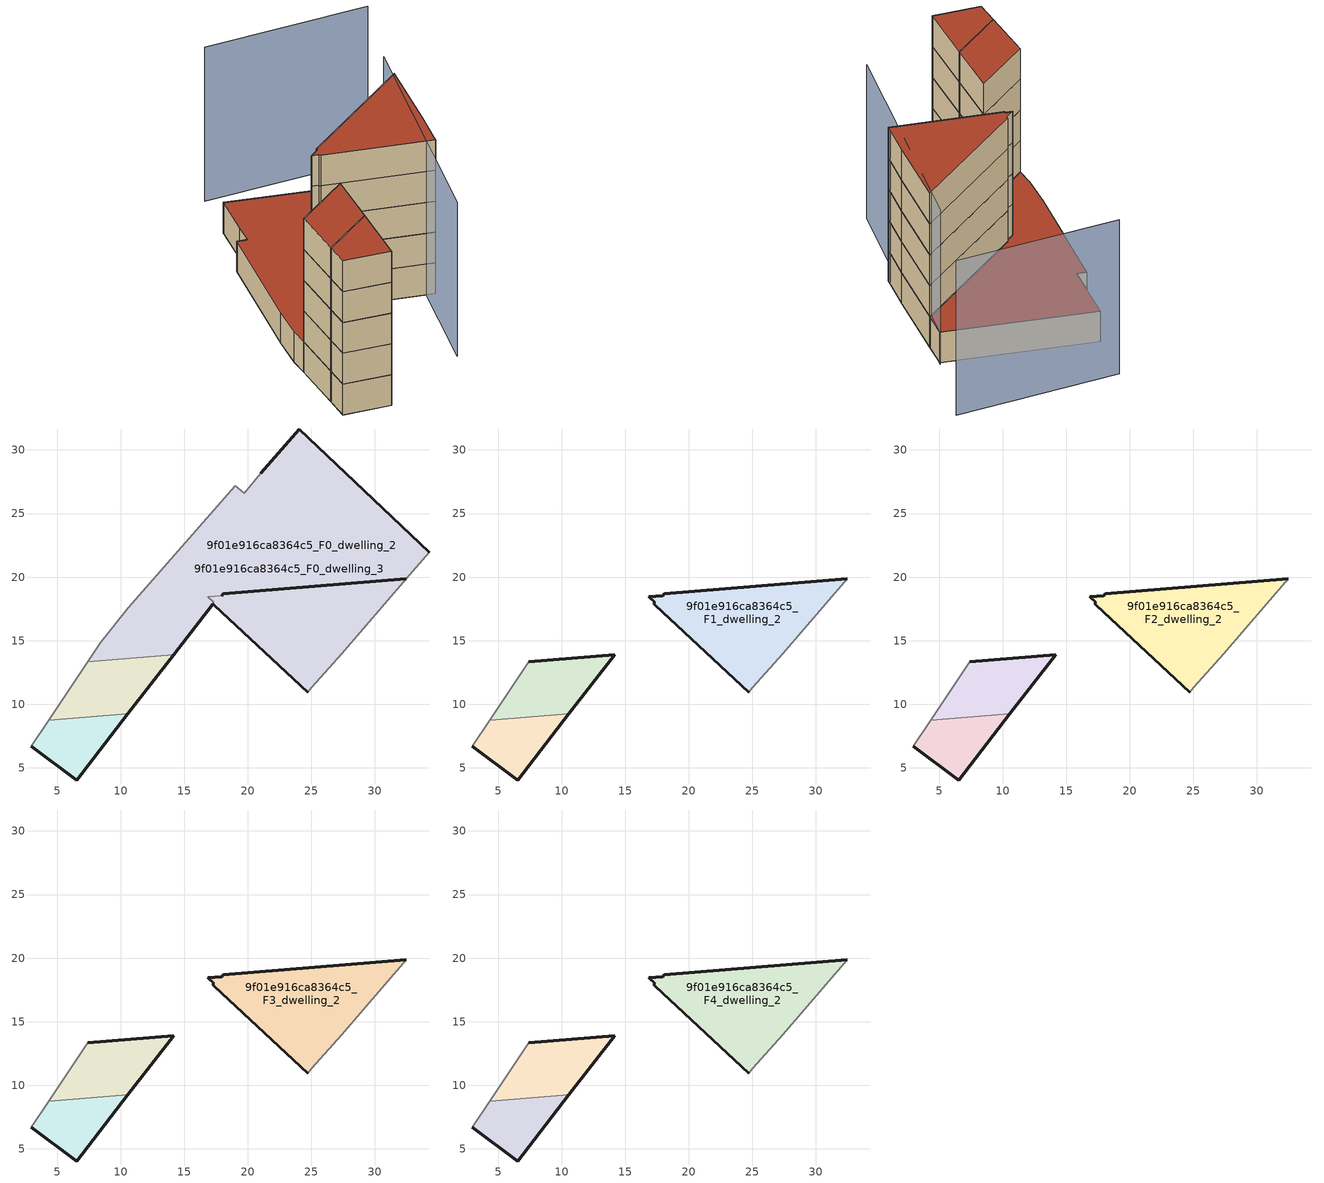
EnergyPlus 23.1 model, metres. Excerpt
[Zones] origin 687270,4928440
9f01e916ca8364c5_F0_dwelling_0
 floor ground (EU_floor_Construction): 6.55,4.05 10.56,9.24 4.34,8.73 2.99,6.69 z0
 wall outside (EU_wall_Construction): 10.56,9.24 6.55,4.05 2.99,6.69 z0:3
 wall adiabatic (EU_wall_Construction): 2.99,6.69 4.34,8.73 z0:3
 wall to 9f01e916ca8364c5_F0_dwelling_1 (EU_wall_Construction): 4.34,8.73 10.56,9.24 z0:3
9f01e916ca8364c5_F0_dwelling_1
 floor ground (EU_floor_Construction): 10.56,9.24 14.16,13.89 7.4,13.34 4.34,8.73 z0
 wall outside (EU_wall_Construction): 14.16,13.89 10.56,9.24 z0:3
 wall adiabatic (EU_wall_Construction): 4.34,8.73 7.4,13.34 z0:3
 wall to 9f01e916ca8364c5_F0_dwelling_3 (EU_wall_Construction): 7.4,13.34 14.16,13.89 z0:3
9f01e916ca8364c5_F0_dwelling_2
 floor ground (EU_floor_Construction): 32.46,19.88 34.25,21.97 24.04,31.65 21.03,28.17 19.71,26.59 19.03,27.19 10.61,17.61 8.44,14.9 7.4,13.34 14.16,13.89 17.24,17.88 17.25,17.89 17.34,18.01 16.86,18.45 17.94,18.54 18.06,18.7 z0; 32.46,19.88 18.06,18.7 17.94,18.54 18.06,18.7 z0; 27.4,13.96 32.46,19.88 18.06,18.7 17.94,18.54 16.86,18.45 17.34,18.01 17.25,17.89 17.36,17.79 24.72,10.94 25.04,11.34 z0
 wall outside (EU_wall_Construction): 24.72,10.94 17.36,17.79 17.25,17.89 / 17.94,18.54 18.06,18.7 32.46,19.88 z0:3
 wall adiabatic (EU_wall_Construction): 32.46,19.88 27.4,13.96 25.04,11.34 24.72,10.94 z0:3
 wall to 9f01e916ca8364c5_F0_dwelling_3 (EU_wall_Construction): 17.25,17.89 17.34,18.01 16.86,18.45 17.94,18.54 z0:3
 roof outside (EU_floor_Construction): 34.25,21.97 32.46,19.88 18.06,18.7 17.94,18.54 16.86,18.45 17.34,18.01 17.25,17.89 17.24,17.88 14.16,13.89 7.4,13.34 8.44,14.9 10.61,17.61 19.03,27.19 19.71,26.59 21.03,28.17 24.04,31.65 z3
9f01e916ca8364c5_F0_dwelling_3
 floor ground (EU_floor_Construction): 32.46,19.88 34.25,21.97 24.04,31.65 21.03,28.17 19.71,26.59 19.03,27.19 10.61,17.61 8.44,14.9 7.4,13.34 14.16,13.89 17.24,17.88 17.25,17.89 17.34,18.01 16.86,18.45 17.94,18.54 18.06,18.7 z0; 32.46,19.88 18.06,18.7 17.94,18.54 18.06,18.7 z0; 27.4,13.96 32.46,19.88 18.06,18.7 17.94,18.54 16.86,18.45 17.34,18.01 17.25,17.89 17.36,17.79 24.72,10.94 25.04,11.34 z0
 wall outside (EU_wall_Construction): 17.25,17.89 17.24,17.88 14.16,13.89 / 21.03,28.17 24.04,31.65 34.25,21.97 / 32.46,19.88 18.06,18.7 17.94,18.54 z0:3
 wall adiabatic (EU_wall_Construction): 7.4,13.34 8.44,14.9 10.61,17.61 19.03,27.19 19.71,26.59 21.03,28.17 / 34.25,21.97 32.46,19.88 z0:3
 roof outside (EU_roof_Construction): 32.46,19.88 18.06,18.7 17.94,18.54 18.06,18.7 z3; 32.46,19.88 27.4,13.96 25.04,11.34 24.72,10.94 17.36,17.79 17.25,17.89 17.34,18.01 16.86,18.45 17.94,18.54 18.06,18.7 z3; 34.25,21.97 32.46,19.88 18.06,18.7 17.94,18.54 16.86,18.45 17.34,18.01 17.25,17.89 17.24,17.88 14.16,13.89 7.4,13.34 8.44,14.9 10.61,17.61 19.03,27.19 19.71,26.59 21.03,28.17 24.04,31.65 z3
9f01e916ca8364c5_F1_dwelling_0
 floor to 9f01e916ca8364c5_F0_dwelling_0 (EU_floor_Construction): 6.55,4.05 10.56,9.24 4.34,8.73 2.99,6.69 z3
 wall outside (EU_wall_Construction): 10.56,9.24 6.55,4.05 2.99,6.69 z3:6
 wall adiabatic (EU_wall_Construction): 2.99,6.69 4.34,8.73 z3:6
 wall to 9f01e916ca8364c5_F1_dwelling_1 (EU_wall_Construction): 4.34,8.73 10.56,9.24 z3:6
9f01e916ca8364c5_F1_dwelling_1
 floor to 9f01e916ca8364c5_F0_dwelling_1 (EU_floor_Construction): 10.56,9.24 14.16,13.89 7.4,13.34 4.34,8.73 z3
 wall outside (EU_wall_Construction): 7.4,13.34 14.16,13.89 10.56,9.24 z3:6
 wall adiabatic (EU_wall_Construction): 4.34,8.73 7.4,13.34 z3:6
9f01e916ca8364c5_F1_dwelling_2
 floor to 9f01e916ca8364c5_F0_dwelling_2 (EU_floor_Construction): 27.4,13.96 32.46,19.88 18.06,18.7 17.94,18.54 16.86,18.45 17.34,18.01 17.25,17.89 17.36,17.79 24.72,10.94 25.04,11.34 z3; 32.46,19.88 18.06,18.7 17.94,18.54 18.06,18.7 z3
 wall outside (EU_wall_Construction): 24.72,10.94 17.36,17.79 17.25,17.89 17.34,18.01 16.86,18.45 17.94,18.54 18.06,18.7 32.46,19.88 z3:6
 wall adiabatic (EU_wall_Construction): 32.46,19.88 27.4,13.96 25.04,11.34 24.72,10.94 z3:6
9f01e916ca8364c5_F2_dwelling_0
 floor to 9f01e916ca8364c5_F1_dwelling_0 (EU_floor_Construction): 6.55,4.05 10.56,9.24 4.34,8.73 2.99,6.69 z6
 wall outside (EU_wall_Construction): 10.56,9.24 6.55,4.05 2.99,6.69 z6:9
 wall adiabatic (EU_wall_Construction): 2.99,6.69 4.34,8.73 z6:9
 wall to 9f01e916ca8364c5_F2_dwelling_1 (EU_wall_Construction): 4.34,8.73 10.56,9.24 z6:9
9f01e916ca8364c5_F2_dwelling_1
 floor to 9f01e916ca8364c5_F1_dwelling_1 (EU_floor_Construction): 10.56,9.24 14.16,13.89 7.4,13.34 4.34,8.73 z6
 wall outside (EU_wall_Construction): 7.4,13.34 14.16,13.89 10.56,9.24 z6:9
 wall adiabatic (EU_wall_Construction): 4.34,8.73 7.4,13.34 z6:9
9f01e916ca8364c5_F2_dwelling_2
 floor to 9f01e916ca8364c5_F1_dwelling_2 (EU_floor_Construction): 27.4,13.96 32.46,19.88 18.06,18.7 17.94,18.54 16.86,18.45 17.34,18.01 17.25,17.89 17.36,17.79 24.72,10.94 25.04,11.34 z6
 wall outside (EU_wall_Construction): 24.72,10.94 17.36,17.79 17.25,17.89 17.34,18.01 16.86,18.45 17.94,18.54 18.06,18.7 32.46,19.88 z6:9
 wall adiabatic (EU_wall_Construction): 32.46,19.88 27.4,13.96 25.04,11.34 24.72,10.94 z6:9
9f01e916ca8364c5_F3_dwelling_0
 floor to 9f01e916ca8364c5_F2_dwelling_0 (EU_floor_Construction): 6.55,4.05 10.56,9.24 4.34,8.73 2.99,6.69 z9
 wall outside (EU_wall_Construction): 10.56,9.24 6.55,4.05 2.99,6.69 z9:12
 wall adiabatic (EU_wall_Construction): 2.99,6.69 4.34,8.73 z9:12
 wall to 9f01e916ca8364c5_F3_dwelling_1 (EU_wall_Construction): 4.34,8.73 10.56,9.24 z9:12
9f01e916ca8364c5_F3_dwelling_1
 floor to 9f01e916ca8364c5_F2_dwelling_1 (EU_floor_Construction): 10.56,9.24 14.16,13.89 7.4,13.34 4.34,8.73 z9
 wall outside (EU_wall_Construction): 7.4,13.34 14.16,13.89 10.56,9.24 z9:12
 wall adiabatic (EU_wall_Construction): 4.34,8.73 7.4,13.34 z9:12
9f01e916ca8364c5_F3_dwelling_2
 floor to 9f01e916ca8364c5_F2_dwelling_2 (EU_floor_Construction): 27.4,13.96 32.46,19.88 18.06,18.7 17.94,18.54 16.86,18.45 17.34,18.01 17.25,17.89 17.36,17.79 24.72,10.94 25.04,11.34 z9
 wall outside (EU_wall_Construction): 24.72,10.94 17.36,17.79 17.25,17.89 17.34,18.01 16.86,18.45 17.94,18.54 18.06,18.7 32.46,19.88 z9:12
 wall adiabatic (EU_wall_Construction): 32.46,19.88 27.4,13.96 25.04,11.34 24.72,10.94 z9:12
9f01e916ca8364c5_F4_dwelling_0
 floor to 9f01e916ca8364c5_F3_dwelling_0 (EU_floor_Construction): 6.55,4.05 10.56,9.24 4.34,8.73 2.99,6.69 z12
 wall outside (EU_wall_Construction): 10.56,9.24 6.55,4.05 2.99,6.69 z12:15
 wall adiabatic (EU_wall_Construction): 2.99,6.69 4.34,8.73 z12:15
 wall to 9f01e916ca8364c5_F4_dwelling_1 (EU_wall_Construction): 4.34,8.73 10.56,9.24 z12:15
 roof outside (EU_roof_Construction): 10.56,9.24 6.55,4.05 2.99,6.69 4.34,8.73 z15
9f01e916ca8364c5_F4_dwelling_1
 floor to 9f01e916ca8364c5_F3_dwelling_1 (EU_floor_Construction): 10.56,9.24 14.16,13.89 7.4,13.34 4.34,8.73 z12
 wall outside (EU_wall_Construction): 7.4,13.34 14.16,13.89 10.56,9.24 z12:15
 wall adiabatic (EU_wall_Construction): 4.34,8.73 7.4,13.34 z12:15
 roof outside (EU_roof_Construction): 14.16,13.89 10.56,9.24 4.34,8.73 7.4,13.34 z15
9f01e916ca8364c5_F4_dwelling_2
 floor to 9f01e916ca8364c5_F3_dwelling_2 (EU_floor_Construction): 27.4,13.96 32.46,19.88 18.06,18.7 17.94,18.54 16.86,18.45 17.34,18.01 17.25,17.89 17.36,17.79 24.72,10.94 25.04,11.34 z12
 wall outside (EU_wall_Construction): 24.72,10.94 17.36,17.79 17.25,17.89 17.34,18.01 16.86,18.45 17.94,18.54 18.06,18.7 32.46,19.88 z12:15
 wall adiabatic (EU_wall_Construction): 32.46,19.88 27.4,13.96 25.04,11.34 24.72,10.94 z12:15
 roof outside (EU_roof_Construction): 32.46,19.88 27.4,13.96 25.04,11.34 24.72,10.94 17.36,17.79 17.25,17.89 17.34,18.01 16.86,18.45 17.94,18.54 18.06,18.7 z15
shading: 16.59,3.77 34.39,22.11 / 41.07,27.85 27.86,35.86 z0:15
[Building]
EU S2 Campaign: North Axis=0; Terrain=City; Solar Distribution=FullExterior
[Site:Location]
Bologna: Latitude=44.5; Longitude=11.25; Time Zone=1; Elevation=37
[SizingPeriod:WeatherFileDays]
AnnualSizingPeriod: Begin Month=1; Begin Day of Month=1; End Month=12; End Day of Month=31; Day of Week for Start Day=Monday; Use Weather File Daylight Saving Period=No; Use Weather File Rain and Snow Indicators=No
[MATERIAL]
EU_InternalMass_Material: Roughness=MediumRough; Thickness=0.1; Conductivity=1; Density=1800; Specific Heat=900; Thermal Absorptance=0.9; Solar Absorptance=0.7; Visible Absorptance=0.7
[MATERIAL:NOMASS] Roughness=MediumRough; Thermal Absorptance=0.9; Solar Absorptance=0.7; Visible Absorptance=0.7
Name | Thermal Resistance
EU_wall_NoMass | 0.905828
EU_roof_NoMass | 0.37593
EU_floor_NoMass | 0.67114
[CONSTRUCTION]
EU_wall_Construction: EU_wall_NoMass
EU_roof_Construction: EU_roof_NoMass
EU_floor_Construction: EU_floor_NoMass
EU_InternalMass_Construction: EU_InternalMass_Material
[ZONE] Type=1; Multiplier=1; Ceiling Height=autocalculate; Floor Area=autocalculate; Part of Total Floor Area=Yes
Name | Volume
9f01e916ca8364c5_F0_dwelling_0 | 61.6003
9f01e916ca8364c5_F1_dwelling_0; 9f01e916ca8364c5_F2_dwelling_0; 9f01e916ca8364c5_F3_dwelling_0; 9f01e916ca8364c5_F4_dwelling_0 | 61.6011
9f01e916ca8364c5_F0_dwelling_1 | 84.8276
9f01e916ca8364c5_F1_dwelling_1; 9f01e916ca8364c5_F2_dwelling_1; 9f01e916ca8364c5_F3_dwelling_1; 9f01e916ca8364c5_F4_dwelling_1 | 84.8262
9f01e916ca8364c5_F0_dwelling_2; 9f01e916ca8364c5_F0_dwelling_3 | 754.241
9f01e916ca8364c5_F1_dwelling_2; 9f01e916ca8364c5_F2_dwelling_2; 9f01e916ca8364c5_F3_dwelling_2; 9f01e916ca8364c5_F4_dwelling_2 | 198.508
[INTERNALMASS] Construction=EU_InternalMass_Construction
Name | Zone or ZoneList | Surface Area
9f01e916ca8364c5_F0_dwelling_0_EU_InternalMass | 9f01e916ca8364c5_F0_dwelling_0 | 20.5336
9f01e916ca8364c5_F0_dwelling_1_EU_InternalMass | 9f01e916ca8364c5_F0_dwelling_1 | 28.2755
9f01e916ca8364c5_F0_dwelling_2_EU_InternalMass | 9f01e916ca8364c5_F0_dwelling_2 | 66.168
9f01e916ca8364c5_F0_dwelling_3_EU_InternalMass | 9f01e916ca8364c5_F0_dwelling_3 | 185.253
9f01e916ca8364c5_F1_dwelling_0_EU_InternalMass | 9f01e916ca8364c5_F1_dwelling_0 | 75.052
9f01e916ca8364c5_F1_dwelling_1_EU_InternalMass | 9f01e916ca8364c5_F1_dwelling_1 | 75.057
9f01e916ca8364c5_F1_dwelling_2_EU_InternalMass | 9f01e916ca8364c5_F1_dwelling_2 | 150.101
9f01e916ca8364c5_F2_dwelling_0_EU_InternalMass | 9f01e916ca8364c5_F2_dwelling_0 | 75.052
9f01e916ca8364c5_F2_dwelling_1_EU_InternalMass | 9f01e916ca8364c5_F2_dwelling_1 | 75.057
9f01e916ca8364c5_F2_dwelling_2_EU_InternalMass | 9f01e916ca8364c5_F2_dwelling_2 | 150.101
9f01e916ca8364c5_F3_dwelling_0_EU_InternalMass | 9f01e916ca8364c5_F3_dwelling_0 | 75.052
9f01e916ca8364c5_F3_dwelling_1_EU_InternalMass | 9f01e916ca8364c5_F3_dwelling_1 | 75.057
9f01e916ca8364c5_F3_dwelling_2_EU_InternalMass | 9f01e916ca8364c5_F3_dwelling_2 | 150.101
9f01e916ca8364c5_F4_dwelling_0_EU_InternalMass | 9f01e916ca8364c5_F4_dwelling_0 | 75.052
9f01e916ca8364c5_F4_dwelling_1_EU_InternalMass | 9f01e916ca8364c5_F4_dwelling_1 | 75.057
9f01e916ca8364c5_F4_dwelling_2_EU_InternalMass | 9f01e916ca8364c5_F4_dwelling_2 | 150.101
[OTHEREQUIPMENT] Fuel Type=Electricity; Design Level Calculation Method=Watts/Area; Power per Zone Floor Area=1; Fraction Latent=0; Fraction Radiant=0; Fraction Lost=0; Carbon Dioxide Generation Rate=0; EndUse Subcategory=EU_Step8_InternalGains
Name | Zone or ZoneList or Space or SpaceList | Schedule
EU_Step8_InternalGain_9f01e916ca8364c5_F0_dwelling_0_f000 | 9f01e916ca8364c5_F0_dwelling_0 | EU_Step8_GainSchedule_9f01e916ca8364c5_F0_dwelling_0_f000
EU_Step8_InternalGain_9f01e916ca8364c5_F0_dwelling_1_f000 | 9f01e916ca8364c5_F0_dwelling_1 | EU_Step8_GainSchedule_9f01e916ca8364c5_F0_dwelling_1_f000
EU_Step8_InternalGain_9f01e916ca8364c5_F0_dwelling_2_f000 | 9f01e916ca8364c5_F0_dwelling_2 | EU_Step8_GainSchedule_9f01e916ca8364c5_F0_dwelling_2_f000
EU_Step8_InternalGain_9f01e916ca8364c5_F0_dwelling_3_f000 | 9f01e916ca8364c5_F0_dwelling_3 | EU_Step8_GainSchedule_9f01e916ca8364c5_F0_dwelling_3_f000
EU_Step8_InternalGain_9f01e916ca8364c5_F1_dwelling_0_f000 | 9f01e916ca8364c5_F1_dwelling_0 | EU_Step8_GainSchedule_9f01e916ca8364c5_F1_dwelling_0_f000
EU_Step8_InternalGain_9f01e916ca8364c5_F1_dwelling_1_f000 | 9f01e916ca8364c5_F1_dwelling_1 | EU_Step8_GainSchedule_9f01e916ca8364c5_F1_dwelling_1_f000
EU_Step8_InternalGain_9f01e916ca8364c5_F1_dwelling_2_f000 | 9f01e916ca8364c5_F1_dwelling_2 | EU_Step8_GainSchedule_9f01e916ca8364c5_F1_dwelling_2_f000
EU_Step8_InternalGain_9f01e916ca8364c5_F2_dwelling_0_f000 | 9f01e916ca8364c5_F2_dwelling_0 | EU_Step8_GainSchedule_9f01e916ca8364c5_F2_dwelling_0_f000
EU_Step8_InternalGain_9f01e916ca8364c5_F2_dwelling_1_f000 | 9f01e916ca8364c5_F2_dwelling_1 | EU_Step8_GainSchedule_9f01e916ca8364c5_F2_dwelling_1_f000
EU_Step8_InternalGain_9f01e916ca8364c5_F2_dwelling_2_f000 | 9f01e916ca8364c5_F2_dwelling_2 | EU_Step8_GainSchedule_9f01e916ca8364c5_F2_dwelling_2_f000
EU_Step8_InternalGain_9f01e916ca8364c5_F3_dwelling_0_f000 | 9f01e916ca8364c5_F3_dwelling_0 | EU_Step8_GainSchedule_9f01e916ca8364c5_F3_dwelling_0_f000
EU_Step8_InternalGain_9f01e916ca8364c5_F3_dwelling_1_f000 | 9f01e916ca8364c5_F3_dwelling_1 | EU_Step8_GainSchedule_9f01e916ca8364c5_F3_dwelling_1_f000
EU_Step8_InternalGain_9f01e916ca8364c5_F3_dwelling_2_f000 | 9f01e916ca8364c5_F3_dwelling_2 | EU_Step8_GainSchedule_9f01e916ca8364c5_F3_dwelling_2_f000
EU_Step8_InternalGain_9f01e916ca8364c5_F4_dwelling_0_f000 | 9f01e916ca8364c5_F4_dwelling_0 | EU_Step8_GainSchedule_9f01e916ca8364c5_F4_dwelling_0_f000
EU_Step8_InternalGain_9f01e916ca8364c5_F4_dwelling_1_f000 | 9f01e916ca8364c5_F4_dwelling_1 | EU_Step8_GainSchedule_9f01e916ca8364c5_F4_dwelling_1_f000
EU_Step8_InternalGain_9f01e916ca8364c5_F4_dwelling_2_f000 | 9f01e916ca8364c5_F4_dwelling_2 | EU_Step8_GainSchedule_9f01e916ca8364c5_F4_dwelling_2_f000
[ZONEVENTILATION:DESIGNFLOWRATE] Schedule=EU_AlwaysOn; Design Flow Rate Calculation Method=AirChanges/Hour; Air Changes per Hour=0.73129; Ventilation Type=Natural; Fan Pressure Rise=0; Fan Total Efficiency=1; Constant Term Coefficient=1; Temperature Term Coefficient=0; Velocity Term Coefficient=0; Velocity Squared Term Coefficient=0; Minimum Indoor Temperature=-100; Maximum Indoor Temperature=100; Delta Temperature=-100; Minimum Outdoor Temperature=-100; Maximum Outdoor Temperature=100; Maximum Wind Speed=40
Name | Zone or ZoneList or Space or SpaceList
EU_ConstantAir_9f01e916ca8364c5_F0_dwelling_0 | 9f01e916ca8364c5_F0_dwelling_0
EU_ConstantAir_9f01e916ca8364c5_F0_dwelling_1 | 9f01e916ca8364c5_F0_dwelling_1
EU_ConstantAir_9f01e916ca8364c5_F0_dwelling_2 | 9f01e916ca8364c5_F0_dwelling_2
EU_ConstantAir_9f01e916ca8364c5_F0_dwelling_3 | 9f01e916ca8364c5_F0_dwelling_3
EU_ConstantAir_9f01e916ca8364c5_F1_dwelling_0 | 9f01e916ca8364c5_F1_dwelling_0
EU_ConstantAir_9f01e916ca8364c5_F1_dwelling_1 | 9f01e916ca8364c5_F1_dwelling_1
EU_ConstantAir_9f01e916ca8364c5_F1_dwelling_2 | 9f01e916ca8364c5_F1_dwelling_2
EU_ConstantAir_9f01e916ca8364c5_F2_dwelling_0 | 9f01e916ca8364c5_F2_dwelling_0
EU_ConstantAir_9f01e916ca8364c5_F2_dwelling_1 | 9f01e916ca8364c5_F2_dwelling_1
EU_ConstantAir_9f01e916ca8364c5_F2_dwelling_2 | 9f01e916ca8364c5_F2_dwelling_2
EU_ConstantAir_9f01e916ca8364c5_F3_dwelling_0 | 9f01e916ca8364c5_F3_dwelling_0
EU_ConstantAir_9f01e916ca8364c5_F3_dwelling_1 | 9f01e916ca8364c5_F3_dwelling_1
EU_ConstantAir_9f01e916ca8364c5_F3_dwelling_2 | 9f01e916ca8364c5_F3_dwelling_2
EU_ConstantAir_9f01e916ca8364c5_F4_dwelling_0 | 9f01e916ca8364c5_F4_dwelling_0
EU_ConstantAir_9f01e916ca8364c5_F4_dwelling_1 | 9f01e916ca8364c5_F4_dwelling_1
EU_ConstantAir_9f01e916ca8364c5_F4_dwelling_2 | 9f01e916ca8364c5_F4_dwelling_2
[HVACTEMPLATE:THERMOSTAT] Constant Heating Setpoint=20; Constant Cooling Setpoint=50
EU_HeatOnly_9f01e916ca8364c5_F0_dwelling_0; EU_HeatOnly_9f01e916ca8364c5_F0_dwelling_1; EU_HeatOnly_9f01e916ca8364c5_F0_dwelling_2; EU_HeatOnly_9f01e916ca8364c5_F0_dwelling_3; EU_HeatOnly_9f01e916ca8364c5_F1_dwelling_0; EU_HeatOnly_9f01e916ca8364c5_F1_dwelling_1; EU_HeatOnly_9f01e916ca8364c5_F1_dwelling_2; EU_HeatOnly_9f01e916ca8364c5_F2_dwelling_0; EU_HeatOnly_9f01e916ca8364c5_F2_dwelling_1; EU_HeatOnly_9f01e916ca8364c5_F2_dwelling_2; EU_HeatOnly_9f01e916ca8364c5_F3_dwelling_0; EU_HeatOnly_9f01e916ca8364c5_F3_dwelling_1; EU_HeatOnly_9f01e916ca8364c5_F3_dwelling_2; EU_HeatOnly_9f01e916ca8364c5_F4_dwelling_0; EU_HeatOnly_9f01e916ca8364c5_F4_dwelling_1; EU_HeatOnly_9f01e916ca8364c5_F4_dwelling_2
[HVACTEMPLATE:ZONE:IDEALLOADSAIRSYSTEM] System Availability Schedule=EU_AlwaysOn; Maximum Heating Supply Air Temperature=50; Minimum Cooling Supply Air Temperature=13; Maximum Heating Supply Air Humidity Ratio=0.0156; Minimum Cooling Supply Air Humidity Ratio=0.0077; Heating Limit=NoLimit; Cooling Limit=NoLimit; Heating Availability Schedule=EU_AlwaysOn; Cooling Availability Schedule=EU_CoolingOff; Dehumidification Control Type=ConstantSensibleHeatRatio; Cooling Sensible Heat Ratio=0.7; Dehumidification Setpoint=60; Humidification Control Type=None; Humidification Setpoint=30; Outdoor Air Method=None; Outdoor Air Flow Rate per Person=0.00944; Outdoor Air Flow Rate per Zone Floor Area=0; Outdoor Air Flow Rate per Zone=0; Demand Controlled Ventilation Type=None; Outdoor Air Economizer Type=NoEconomizer; Heat Recovery Type=None; Sensible Heat Recovery Effectiveness=0.7; Latent Heat Recovery Effectiveness=0.65
Name | Template Thermostat
9f01e916ca8364c5_F0_dwelling_0 | EU_HeatOnly_9f01e916ca8364c5_F0_dwelling_0
9f01e916ca8364c5_F0_dwelling_1 | EU_HeatOnly_9f01e916ca8364c5_F0_dwelling_1
9f01e916ca8364c5_F0_dwelling_2 | EU_HeatOnly_9f01e916ca8364c5_F0_dwelling_2
9f01e916ca8364c5_F0_dwelling_3 | EU_HeatOnly_9f01e916ca8364c5_F0_dwelling_3
9f01e916ca8364c5_F1_dwelling_0 | EU_HeatOnly_9f01e916ca8364c5_F1_dwelling_0
9f01e916ca8364c5_F1_dwelling_1 | EU_HeatOnly_9f01e916ca8364c5_F1_dwelling_1
9f01e916ca8364c5_F1_dwelling_2 | EU_HeatOnly_9f01e916ca8364c5_F1_dwelling_2
9f01e916ca8364c5_F2_dwelling_0 | EU_HeatOnly_9f01e916ca8364c5_F2_dwelling_0
9f01e916ca8364c5_F2_dwelling_1 | EU_HeatOnly_9f01e916ca8364c5_F2_dwelling_1
9f01e916ca8364c5_F2_dwelling_2 | EU_HeatOnly_9f01e916ca8364c5_F2_dwelling_2
9f01e916ca8364c5_F3_dwelling_0 | EU_HeatOnly_9f01e916ca8364c5_F3_dwelling_0
9f01e916ca8364c5_F3_dwelling_1 | EU_HeatOnly_9f01e916ca8364c5_F3_dwelling_1
9f01e916ca8364c5_F3_dwelling_2 | EU_HeatOnly_9f01e916ca8364c5_F3_dwelling_2
9f01e916ca8364c5_F4_dwelling_0 | EU_HeatOnly_9f01e916ca8364c5_F4_dwelling_0
9f01e916ca8364c5_F4_dwelling_1 | EU_HeatOnly_9f01e916ca8364c5_F4_dwelling_1
9f01e916ca8364c5_F4_dwelling_2 | EU_HeatOnly_9f01e916ca8364c5_F4_dwelling_2
[SIZING:ZONE] Zone Cooling Design Supply Air Temperature Input Method=SupplyAirTemperature; Zone Cooling Design Supply Air Temperature=13; Zone Heating Design Supply Air Temperature Input Method=SupplyAirTemperature; Zone Heating Design Supply Air Temperature=50; Zone Cooling Design Supply Air Humidity Ratio=0.008; Zone Heating Design Supply Air Humidity Ratio=0.008; Cooling Design Air Flow Method=DesignDay; Cooling Design Air Flow Rate=0; Cooling Minimum Air Flow per Zone Floor Area=0.000762; Cooling Minimum Air Flow=0; Cooling Minimum Air Flow Fraction=0.2; Heating Design Air Flow Method=DesignDay; Heating Design Air Flow Rate=0; Heating Maximum Air Flow per Zone Floor Area=0.002032; Heating Maximum Air Flow=0.141576; Heating Maximum Air Flow Fraction=0.3; Account for Dedicated Outdoor Air System=No; Dedicated Outdoor Air System Control Strategy=NeutralSupplyAir; Dedicated Outdoor Air Low Setpoint Temperature for Design=autosize; Dedicated Outdoor Air High Setpoint Temperature for Design=autosize; Zone Load Sizing Method=Sensible Load Only No Latent Load; Zone Latent Cooling Design Supply Air Humidity Ratio Input Method=HumidityRatioDifference; Zone Cooling Design Supply Air Humidity Ratio Difference=0.005; Zone Latent Heating Design Supply Air Humidity Ratio Input Method=HumidityRatioDifference; Zone Humidification Design Supply Air Humidity Ratio Difference=0.005
9f01e916ca8364c5_F0_dwelling_0; 9f01e916ca8364c5_F0_dwelling_1; 9f01e916ca8364c5_F0_dwelling_2; 9f01e916ca8364c5_F0_dwelling_3; 9f01e916ca8364c5_F1_dwelling_0; 9f01e916ca8364c5_F1_dwelling_1; 9f01e916ca8364c5_F1_dwelling_2; 9f01e916ca8364c5_F2_dwelling_0; 9f01e916ca8364c5_F2_dwelling_1; 9f01e916ca8364c5_F2_dwelling_2; 9f01e916ca8364c5_F3_dwelling_0; 9f01e916ca8364c5_F3_dwelling_1; 9f01e916ca8364c5_F3_dwelling_2; 9f01e916ca8364c5_F4_dwelling_0; 9f01e916ca8364c5_F4_dwelling_1; 9f01e916ca8364c5_F4_dwelling_2
[SCHEDULE:CONSTANT]
Name | Hourly Value
EU_AlwaysOn | 1
EU_CoolingOff | 0
[SCHEDULE:FILE] Column Number=1; Rows to Skip at Top=0; Number of Hours of Data=8760; Column Separator=Comma; Interpolate to Timestep=No; Minutes per Item=60; Adjust Schedule for Daylight Savings=Yes
Name | File
EU_Step8_GainSchedule_9f01e916ca8364c5_F0_dwelling_0_f000 | ../../schedules/9f01e916ca8364c5/9f01e916ca8364c5_F0_dwelling_0_f000_gain.csv
EU_Step8_GainSchedule_9f01e916ca8364c5_F0_dwelling_1_f000 | ../../schedules/9f01e916ca8364c5/9f01e916ca8364c5_F0_dwelling_1_f000_gain.csv
EU_Step8_GainSchedule_9f01e916ca8364c5_F0_dwelling_2_f000 | ../../schedules/9f01e916ca8364c5/9f01e916ca8364c5_F0_dwelling_2_f000_gain.csv
EU_Step8_GainSchedule_9f01e916ca8364c5_F0_dwelling_3_f000 | ../../schedules/9f01e916ca8364c5/9f01e916ca8364c5_F0_dwelling_3_f000_gain.csv
EU_Step8_GainSchedule_9f01e916ca8364c5_F1_dwelling_0_f000 | ../../schedules/9f01e916ca8364c5/9f01e916ca8364c5_F1_dwelling_0_f000_gain.csv
EU_Step8_GainSchedule_9f01e916ca8364c5_F1_dwelling_1_f000 | ../../schedules/9f01e916ca8364c5/9f01e916ca8364c5_F1_dwelling_1_f000_gain.csv
EU_Step8_GainSchedule_9f01e916ca8364c5_F1_dwelling_2_f000 | ../../schedules/9f01e916ca8364c5/9f01e916ca8364c5_F1_dwelling_2_f000_gain.csv
EU_Step8_GainSchedule_9f01e916ca8364c5_F2_dwelling_0_f000 | ../../schedules/9f01e916ca8364c5/9f01e916ca8364c5_F2_dwelling_0_f000_gain.csv
EU_Step8_GainSchedule_9f01e916ca8364c5_F2_dwelling_1_f000 | ../../schedules/9f01e916ca8364c5/9f01e916ca8364c5_F2_dwelling_1_f000_gain.csv
EU_Step8_GainSchedule_9f01e916ca8364c5_F2_dwelling_2_f000 | ../../schedules/9f01e916ca8364c5/9f01e916ca8364c5_F2_dwelling_2_f000_gain.csv
EU_Step8_GainSchedule_9f01e916ca8364c5_F3_dwelling_0_f000 | ../../schedules/9f01e916ca8364c5/9f01e916ca8364c5_F3_dwelling_0_f000_gain.csv
EU_Step8_GainSchedule_9f01e916ca8364c5_F3_dwelling_1_f000 | ../../schedules/9f01e916ca8364c5/9f01e916ca8364c5_F3_dwelling_1_f000_gain.csv
EU_Step8_GainSchedule_9f01e916ca8364c5_F3_dwelling_2_f000 | ../../schedules/9f01e916ca8364c5/9f01e916ca8364c5_F3_dwelling_2_f000_gain.csv
EU_Step8_GainSchedule_9f01e916ca8364c5_F4_dwelling_0_f000 | ../../schedules/9f01e916ca8364c5/9f01e916ca8364c5_F4_dwelling_0_f000_gain.csv
EU_Step8_GainSchedule_9f01e916ca8364c5_F4_dwelling_1_f000 | ../../schedules/9f01e916ca8364c5/9f01e916ca8364c5_F4_dwelling_1_f000_gain.csv
EU_Step8_GainSchedule_9f01e916ca8364c5_F4_dwelling_2_f000 | ../../schedules/9f01e916ca8364c5/9f01e916ca8364c5_F4_dwelling_2_f000_gain.csv
